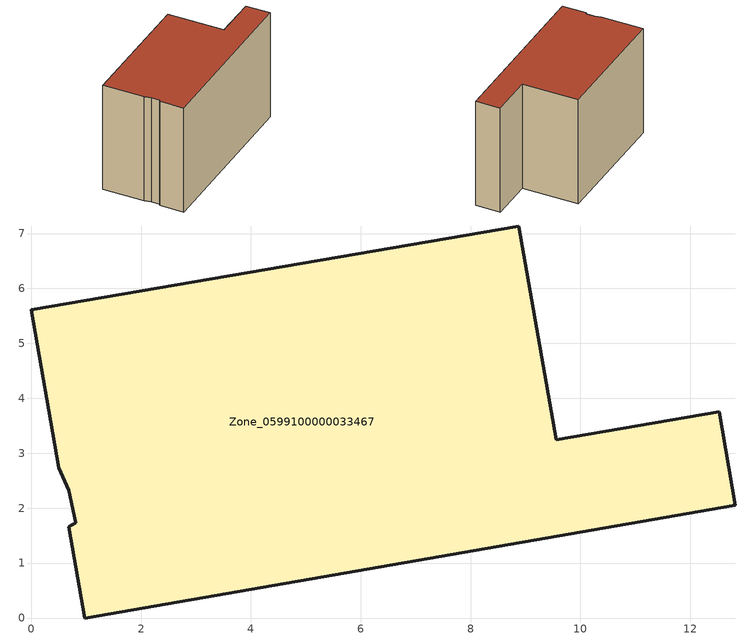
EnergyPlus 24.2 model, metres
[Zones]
Zone_0599100000033467
 floor ground (C_G): 0.81,1.74 0.69,2.33 0.5,2.74 0,5.61 8.88,7.14 9.56,3.25 12.53,3.76 12.82,2.05 0.97,0 0.69,1.66 z0
 wall outside (C_F): 12.82,2.05 12.53,3.76 9.56,3.25 8.88,7.14 0,5.61 0.5,2.74 0.69,2.33 0.81,1.74 0.69,1.66 0.97,0 12.82,2.05 z0:7.81
 roof outside (C_R): 0.69,2.33 0.81,1.74 0.69,1.66 0.97,0 12.82,2.05 12.53,3.76 9.56,3.25 8.88,7.14 0,5.61 0.5,2.74 z7.81
[BUILDING]
Pand.0599100000033467: North Axis=0; Terrain=City; Loads Convergence Tolerance Value=0.04; Temperature Convergence Tolerance Value=0.4; Solar Distribution=FullExterior; Maximum Number of Warmup Days=25; Minimum Number of Warmup Days=1
[Site:Location]
Rotterdam.The.Hague.AP_ZH_NLD Design_Conditions: Latitude=51.96; Longitude=4.45; Time Zone=1; Elevation=-4.5
[SITE:GROUNDTEMPERATURE:BUILDINGSURFACE]
18, 18, 18, 18, 18, 18, 18, 18, 18, 18, 18, 18
[MATERIAL] Thermal Absorptance=0.9; Solar Absorptance=0.7; Visible Absorptance=0.7
Name | Roughness | Thickness | Conductivity | Density | Specific Heat
G.TI.1992-2005 | MediumSmooth | 0.15 | 0.06 | 540 | 1210
F.TI.1992-2005 | Rough | 0.3 | 0.12 | 1920 | 840
R.TI.1992-2005 | MediumRough | 0.2 | 0.08 | 1500 | 1000
[CONSTRUCTION]
C_G: G.TI.1992-2005
C_F: F.TI.1992-2005
C_R: R.TI.1992-2005
[ZONE]
Zone_0599100000033467: Type=1; Multiplier=1; Ceiling Height=Autocalculate; Volume=Autocalculate; Floor Area=autocalculate; Part of Total Floor Area=Yes
[ZONEINFILTRATION:DESIGNFLOWRATE]
Infil_Zone_0599100000033467: Zone or ZoneList or Space or SpaceList=Zone_0599100000033467; Schedule=AlwaysOn; Design Flow Rate Calculation Method=Flow/Area; Flow Rate per Floor Area=0.0015; Constant Term Coefficient=1; Temperature Term Coefficient=0; Velocity Term Coefficient=0; Velocity Squared Term Coefficient=0
[HVACTEMPLATE:ZONE:IDEALLOADSAIRSYSTEM]
Zone_0599100000033467: Maximum Heating Supply Air Temperature=50; Minimum Cooling Supply Air Temperature=13; Maximum Heating Supply Air Humidity Ratio=0.0156; Minimum Cooling Supply Air Humidity Ratio=0.0077; Heating Limit=NoLimit; Cooling Limit=NoLimit; Dehumidification Control Type=ConstantSensibleHeatRatio; Cooling Sensible Heat Ratio=0.7; Dehumidification Setpoint=60; Humidification Control Type=None; Humidification Setpoint=30; Outdoor Air Method=None; Outdoor Air Flow Rate per Person=0.00944; Outdoor Air Flow Rate per Zone Floor Area=0; Outdoor Air Flow Rate per Zone=0; Demand Controlled Ventilation Type=None; Outdoor Air Economizer Type=NoEconomizer; Heat Recovery Type=None; Sensible Heat Recovery Effectiveness=0.7; Latent Heat Recovery Effectiveness=0.65
[ZONECONTROL:THERMOSTAT]
ThermostatControl_Zone_0599100000033467: Zone or ZoneList=Zone_0599100000033467; Control Type Schedule=DualSetpointControlType; Control 1=Thermostat_Zone_0599100000033467; Temperature Difference Between Cutout And Setpoint=0
[THERMOSTATSETPOINT:DUALSETPOINT]
Thermostat_Zone_0599100000033467: Heating Setpoint Temperature Schedule=HeatingSetpoint_Zone_0599100000033467; Cooling Setpoint Temperature Schedule=CoolingSetpoint_Zone_0599100000033467
[SCHEDULE:COMPACT]
HeatingSetpoint_Zone_0599100000033467: Through: 12/31, For: AllDays, Until: 24:00, 21
CoolingSetpoint_Zone_0599100000033467: Through: 12/31, For: AllDays, Until: 24:00, 24
DualSetpointControlType: Through: 12/31, For: AllDays, Until: 24:00, 4
AlwaysOn: Through: 12/31, For: AllDays, Until: 24:00, 1
